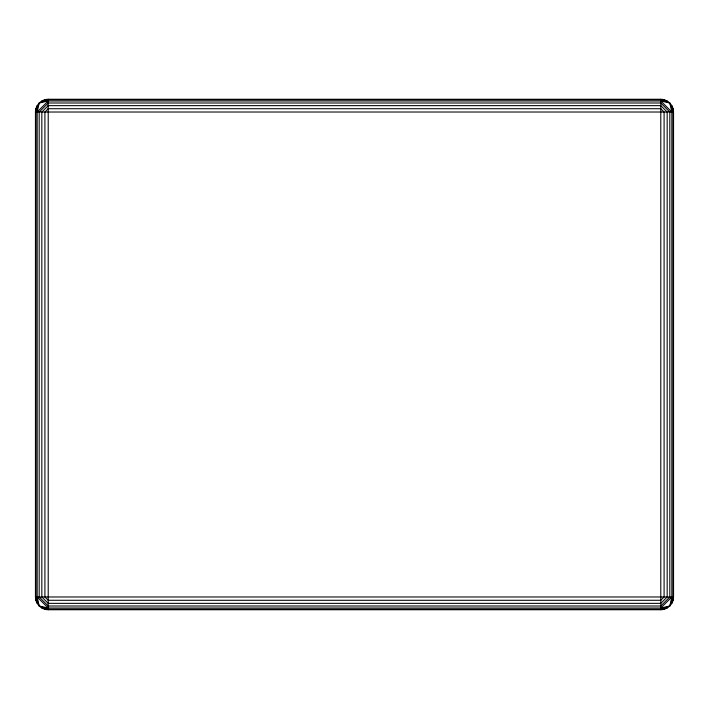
<?xml version="1.0" encoding="UTF-8"?>
<svg xmlns="http://www.w3.org/2000/svg" width="709" height="709" viewBox="0 0 709 709"><rect width="100%" height="100%" fill="white"/><g stroke="black" fill="none" stroke-linecap="round" stroke-linejoin="round"><path stroke-width="1.06" d="M35.45 112.022C35.406 105.189 41.379 99.216 48.212 99.26L660.788 99.26C667.621 99.216 673.594 105.189 673.55 112.022L673.55 596.978C673.594 603.811 667.621 609.784 660.788 609.74L48.212 609.74C41.379 609.784 35.406 603.811 35.45 596.978L35.45 112.022L673.55 112.022M37.16 105.641L35.884 112.022L39.19 103L48.212 99.694L41.831 100.97M671.84 603.359L673.116 596.978L669.81 606L660.788 609.306L667.169 608.03M41.831 608.03L48.212 609.306L39.19 606L37.16 596.978L37.16 112.022L39.19 103L48.212 100.97L660.788 100.97L669.81 103L673.116 112.022L671.84 105.641M667.169 100.97L660.788 99.694L669.81 103L671.84 112.022L671.84 596.978L669.81 606L660.788 608.03L48.212 608.03L39.19 606L35.884 596.978L37.16 603.359M37.16 112.022L48.212 100.97M660.788 608.03L671.84 596.978M44.906 99.694L664.094 99.694M35.45 596.978L673.55 596.978M44.906 609.306L664.094 609.306M660.788 100.97L671.84 112.022M37.16 596.978L48.212 608.03M673.116 108.716L673.116 600.284M660.788 99.26L660.788 609.74M48.212 99.26L48.212 609.74M35.884 108.716L35.884 600.284M48.212 103L39.19 112.022L39.19 596.978L48.212 606L660.788 606L669.81 596.978L669.81 112.022L660.788 103L48.212 103M48.212 105.641L41.831 112.022L41.831 596.978L48.212 603.359L660.788 603.359L667.169 596.978L667.169 112.022L660.788 105.641L48.212 105.641M48.212 108.716L44.906 112.022L44.906 596.978L48.212 600.284L660.788 600.284L664.094 596.978L664.094 112.022L660.788 108.716L48.212 108.716"/></g></svg>
